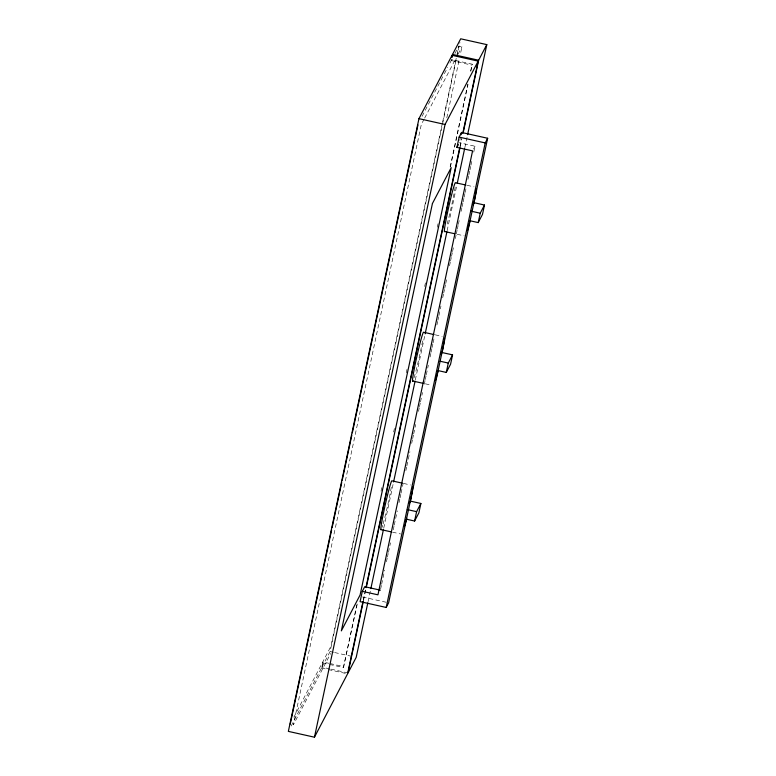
<?xml version="1.0" encoding="UTF-8"?>
<svg xmlns="http://www.w3.org/2000/svg" width="776" height="776" viewBox="0 0 776 776"><rect width="100%" height="100%" fill="white"/><g stroke="black" fill="none" stroke-linecap="round" stroke-linejoin="round"><path stroke-width="0.58" stroke-dasharray="3.88 2.91" d="M291.165 726.016L321.468 668.039L323.039 661.986L328.84 663.286M329.887 668.912L321.943 667.137L323.039 661.986M442.417 123.025L330.857 646.427L293.018 718.809M442.669 121.842L456.802 55.532M457.054 54.349L458.829 46.056L461.953 46.754L460.44 53.854M321.943 667.137L330.101 651.53L442.262 125.314M442.514 124.131L456.666 57.763M456.918 56.58L459.945 42.36M446.811 117.806L459.431 58.598M329.528 664.44L343.448 667.544L356.815 604.814M381.035 491.189L381.792 487.638M393.645 432.019L394.412 428.468M406.265 372.839L407.022 369.289M424.676 286.441L425.432 282.891M437.295 227.261L438.052 223.711M450.158 166.898L467.821 84.05M470.595 71.033L472.322 64.214L451.448 59.568M343.448 667.544L357.29 603.912M450.371 167.189L468.035 84.332M470.809 71.314L472.322 64.214M459.838 140.456L460.323 138.167M363.236 600.372L365.506 589.712M459.984 146.46L461.749 138.167M363.449 600.663L365.971 588.809M460.197 146.751L461.72 139.631M368.076 601.642L370.598 589.789M383.742 528.155L393.335 483.128M415.315 380.017L424.909 334.98M447.141 230.685L456.996 184.465M464.824 147.721L467.356 135.878M380.638 588.994L381.394 585.443M381.647 584.26L384.673 570.059M386.438 561.766L387.195 558.216M387.447 557.032L388.204 553.482M388.456 552.299L390.483 542.822M393.257 529.804L394.014 526.254M394.266 525.071L397.293 510.86M399.058 502.576L399.815 499.026M400.067 497.843L400.823 494.293M401.076 493.109L403.093 483.632M405.867 470.615L406.624 467.065M406.876 465.872L409.912 451.671M411.678 443.387L412.434 439.827M412.686 438.644L413.443 435.094M413.695 433.91L415.713 424.443M418.487 411.416L419.244 407.866M419.496 406.682L420.252 403.132M420.505 401.949L422.522 392.481M424.288 384.188L425.044 380.638M425.296 379.454L426.053 375.904M426.315 374.721L428.333 365.253M430.098 356.96L430.855 353.41M431.107 352.226L431.863 348.676M432.116 347.493L432.872 343.943M433.124 342.759L434.133 338.016M436.907 324.998L437.664 321.448M437.916 320.265L438.673 316.715M438.925 315.531L440.943 306.054M442.708 297.771L443.465 294.22M443.717 293.037L444.483 289.487M444.735 288.303L445.492 284.743M445.744 283.56L446.753 278.826M449.527 265.809L450.284 262.259M450.536 261.066L451.292 257.516M451.545 256.332L452.301 252.782M452.553 251.599L453.562 246.865M455.328 238.581L456.084 235.021M456.337 233.838L457.093 230.288M457.345 229.104L458.102 225.554M458.354 224.371L459.363 219.637M461.128 211.353L461.885 207.793M462.137 206.61L462.903 203.06M463.156 201.876L463.912 198.326M464.164 197.143L464.921 193.593M465.173 192.409L465.93 188.859M467.947 179.382L468.704 175.832M468.956 174.649L469.713 171.098M469.965 169.915L470.722 166.365M470.974 165.181L471.983 160.448M473.748 152.154L475.009 146.237L459.353 142.745M422.095 116.313L443.804 74.797M444.357 73.73L447.694 67.347M449.925 63.089L452.699 57.763M454.93 53.505L458.829 46.056M424.113 119.135L421.329 124.461L293.367 724.823L330.654 653.508M424.676 118.068L455.832 58.462M458.063 54.204L461.953 46.754M473.554 149.021L475.009 146.237M450.972 60.46L471.856 65.116M467.103 185.309L474.068 186.861M457.209 234.294L464.164 235.846M435.239 334.834L442.194 336.386M425.335 383.819L431.136 385.119M403.559 483.438L410.523 484.99M392.501 532.161L400.62 533.975M362.528 596.986L386.361 602.302M330.101 651.53L333.505 652.286M334.64 652.538L353.934 656.835M329.994 663.538L343.913 666.642M322.574 662.888L328.364 664.178M331.022 669.164L348.036 672.957M321.468 668.039L327.142 669.3M328.277 669.552L346.435 673.597M422.58 340.926A25.055 1.251 -77.4 0 1 414.035 377.825M455.163 187.084A25.055 1.251 -77.4 0 1 446.627 225.855M391.298 487.212A25.055 1.251 -77.4 0 1 383.082 523.984M382.704 525.274A25.055 1.251 -77.4 0 1 382.044 527.408"/><path stroke-width="1.16" d="M441.04 354.593L442.436 350.975A25.055 1.251 -77.4 0 0 444.173 341.256M406.488 519.212L414.607 521.026L416.596 511.656L420.883 503.469L410.436 501.141L410.766 499.579A25.055 1.251 -77.4 0 0 412.347 490.82M470.091 220.782L478.21 222.596L480.218 213.216L484.486 205.039L474.049 202.711L474.311 201.45A25.055 1.251 -77.4 0 0 476.406 188.772M420.883 503.469L418.885 512.839L414.607 521.026M442.116 352.546L452.553 354.865L451.622 359.395L450.555 364.245L446.278 372.422L438.159 370.618M484.486 205.039L482.497 214.399L478.21 222.596M446.278 372.422L448.276 363.052L452.553 354.865M462.758 133.424L478.171 61.129L452.068 55.309L418.953 118.66L288.352 731.38L314.455 737.2L347.57 673.849L362.984 601.555M290.234 724.124L321.536 577.295M322.04 574.929L331.624 529.93M332.138 527.554L341.721 482.556M342.226 480.189L351.819 435.19M352.323 432.824L394.48 235.07M394.984 232.703L404.568 187.705M405.082 185.338L414.665 140.34M415.17 137.973L417.954 124.946M451.632 57.375L452.068 55.309M451.884 57.502L452.544 54.417L460.701 38.8L486.804 44.62L467.608 134.684M314.455 737.2L445.055 124.47L478.171 61.129M362.295 591.341L360.103 601.633L386.196 607.453L388.63 602.807L487.648 138.264L461.545 132.454L459.12 137.1L456.918 147.391L472.584 150.883L377.951 594.823L362.295 591.341L364.73 586.695L380.385 590.177M461.06 134.743L461.545 132.454M366.01 587.335L459.731 147.644M363.197 601.846L348.036 672.957L356.203 657.34L367.824 602.826M366.224 587.626L459.945 147.935M463.233 132.521L478.637 60.227L486.804 44.62M370.85 588.606L383.48 529.348M393.587 481.935L415.063 381.2M425.17 333.796L446.889 231.869M457.248 183.281L464.572 148.914M386.196 607.453L485.213 142.91L487.648 138.264M456.918 147.391L458.383 144.608M472.982 204.757L474.107 202.604M409.369 503.188L410.494 501.034M452.544 54.417L478.637 60.227M418.953 118.66L445.055 124.47M459.12 137.1L485.213 142.91M465.949 185.057L455.512 182.729A25.055 1.251 -77.4 0 0 448.47 208.104A25.055 1.251 -77.4 0 0 444.842 231.19M470.935 211.14L480.218 213.216M444.444 231.452L454.891 233.78M434.075 334.582L423.638 332.254A25.055 1.251 -77.4 0 0 416.605 357.629A25.055 1.251 -77.4 0 0 412.968 380.715M440.157 361.247L448.276 363.052M412.58 380.977L423.017 383.305M402.404 483.176L391.967 480.848A25.055 1.251 -77.4 0 0 384.925 506.233A25.055 1.251 -77.4 0 0 381.297 529.31M407.322 509.589L416.596 511.656M380.9 529.581L391.346 531.899M444.532 338.297A25.055 1.251 -77.4 0 1 444.328 340.111M438.033 370.86A25.055 1.251 -77.4 0 1 435.637 380.036M469.907 221.335A25.055 1.251 -77.4 0 1 467.511 230.511M412.861 486.901A25.055 1.251 -77.4 0 1 412.493 489.86M406.643 518.281A25.055 1.251 -77.4 0 1 405.509 522.878M405.237 523.936A25.055 1.251 -77.4 0 1 404.703 525.953M432.426 203.516L341.343 630.878L360.103 594.988L451.195 167.626L432.426 203.516"/></g></svg>
